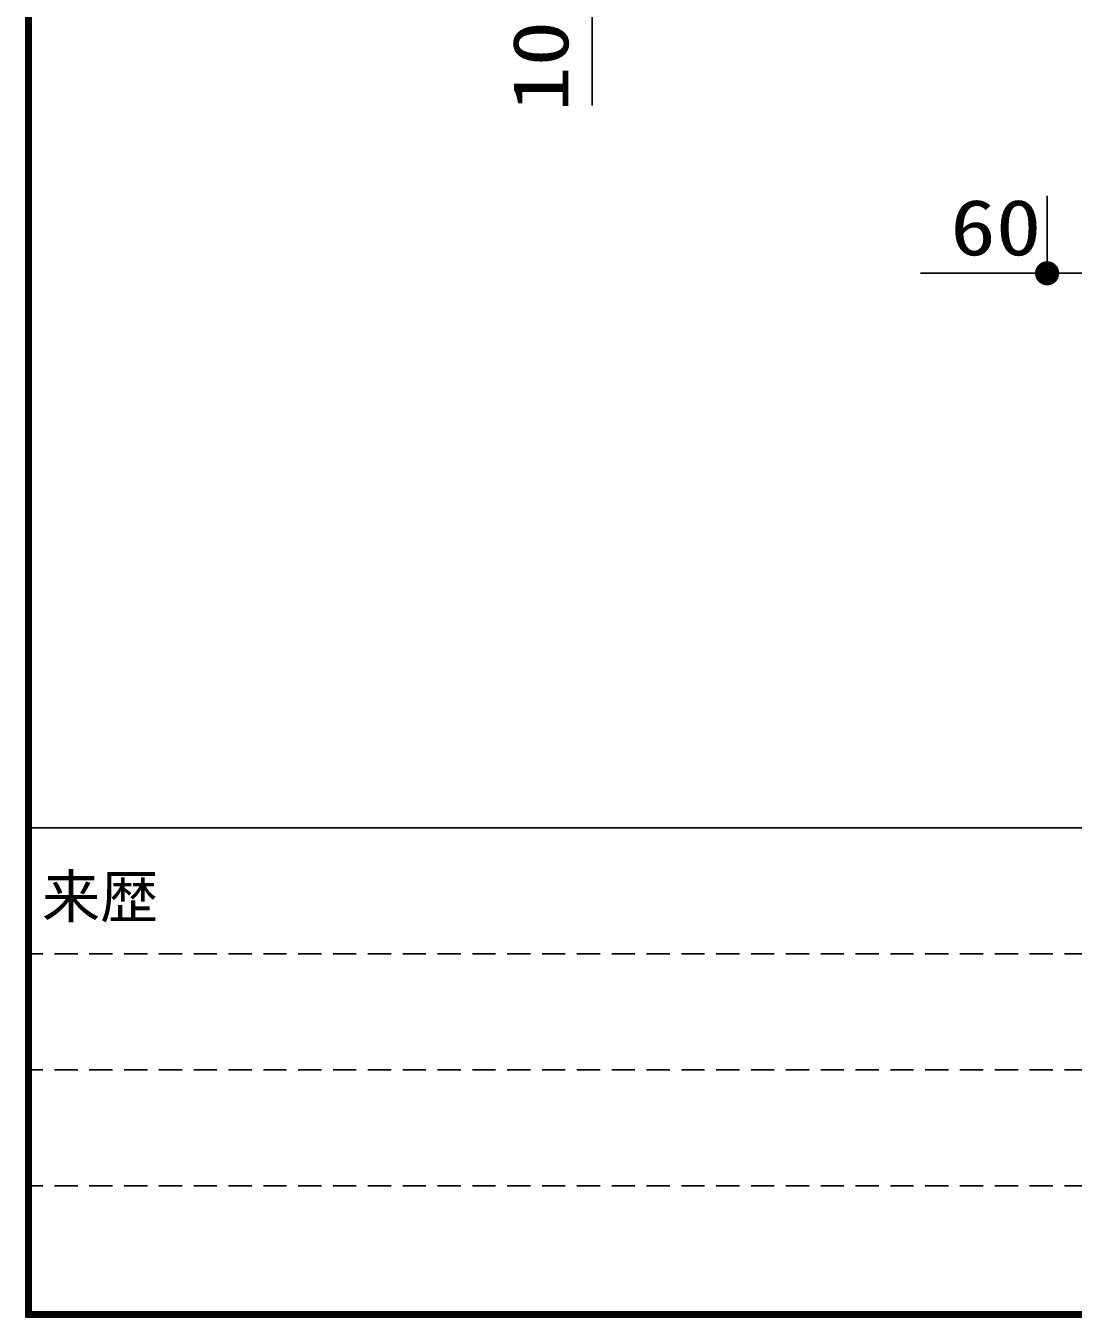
# Model space of a CAD drawing. Units: millimetres, scale not verified. Extents: x -8093 to 8093, y -5792 to 5792.
# Drawn here: x -8093 to -6470, y -5792 to -3791 of the extents above; entities that cross this region are included whole.
import ezdxf
from ezdxf.enums import TextEntityAlignment as Align

# ---------------------------------------------------------------- set-up
doc = ezdxf.new("R2010")
doc.units = ezdxf.units.MM
doc.header["$LTSCALE"] = 30
doc.linetypes.add('DASHED1', pattern=[1.8, 1.2, -0.6])
doc.layers.add('0-0_Axis_waku', color=7, linetype='Continuous', lineweight=25)
doc.layers.add('0-4_00クル-フ-6寸法', color=132, linetype='Continuous', lineweight=25)
doc.styles.add('ＭＳ ゴシック', font='')
doc.styles.get('ＭＳ ゴシック').set_extended_font_data('MS Gothic')

msp = doc.modelspace()

# ---------------------------------------------------------------- linework, layer by layer
at = {"layer": '0-0_Axis_waku'}
for p, q in [((-8093.4, 5792.4), (-8093.4, -5792.4)), ((-8092.8, 5791.8), (-8092.8, -5791.8)), ((-8092.2, 5791.2), (-8092.2, -5791.2)), ((-8091.6, 5790.6), (-8091.6, -5790.6)), ((-8091, 5790), (-8091, -5790)), ((-8090.4, 5789.4), (-8090.4, -5789.4)), ((-8089.8, 5788.8), (-8089.8, -5788.8)), ((-8089.2, 5788.2), (-8089.2, -5788.2)), ((-8088.6, 5787.6), (-8088.6, -5787.6)), ((-8088, 5787), (-8088, -5787)), ((-8087.4, 5786.4), (-8087.4, -5786.4)), ((-8086.8, 5785.8), (-8086.8, -5785.8)), ((-8086.2, 5785.2), (-8086.2, -5785.2)), ((-8085.6, 5784.6), (-8085.6, -5784.6)), ((-8085, 5784), (-8085, -5784)), ((-8085, -5034), (8085, -5034)), ((8085.6, -5784.6), (-8085.6, -5784.6)), ((-8085, -5784), (8085, -5784)), ((8093.4, -5792.4), (-8093.4, -5792.4)), ((8092.8, -5791.8), (-8092.8, -5791.8)), ((8092.2, -5791.2), (-8092.2, -5791.2)), ((8091.6, -5790.6), (-8091.6, -5790.6)), ((8091, -5790), (-8091, -5790)), ((8090.4, -5789.4), (-8090.4, -5789.4)), ((8089.8, -5788.8), (-8089.8, -5788.8)), ((8089.2, -5788.2), (-8089.2, -5788.2)), ((8088.6, -5787.6), (-8088.6, -5787.6)), ((8088, -5787), (-8088, -5787)), ((8087.4, -5786.4), (-8087.4, -5786.4)), ((8086.8, -5785.8), (-8086.8, -5785.8)), ((8086.2, -5785.2), (-8086.2, -5785.2))]:
    msp.add_line(p, q, dxfattribs=at)
at = {"layer": '0-0_Axis_waku', "linetype": 'DASHED1'}
for p, q in [((-75, -5229), (-8085, -5229)), ((-75, -5409), (-8085, -5409)), ((-75, -5589), (-8085, -5589))]:
    msp.add_line(p, q, dxfattribs=at)
at = {"layer": '0-4_00クル-フ-6寸法', "color": 4}
for p, q in [((-7215.47, -3716.58), (-7215.47, -3914.02)), ((-6509.9, -4054.24), (-6509.9, -4174.24)), ((-6509.9, -4174.24), (-6706.11, -4174.24)), ((-6449.9, -4174.24), (-6509.9, -4174.24))]:
    msp.add_line(p, q, dxfattribs=at)
at = {"layer": '0-4_00クル-フ-6寸法'}
for points in [[(-6509.9, -4174.24), (-6526.33, -4165.21), (-6525.07, -4163.22)], [(-6509.9, -4174.24), (-6525.07, -4163.22), (-6523.57, -4161.4)], [(-6509.9, -4174.24), (-6523.57, -4161.4), (-6521.85, -4159.79)], [(-6509.9, -4174.24), (-6521.85, -4159.79), (-6519.95, -4158.41)], [(-6509.9, -4174.24), (-6519.95, -4158.41), (-6517.88, -4157.27)], [(-6509.9, -4174.24), (-6517.88, -4157.27), (-6515.69, -4156.41)], [(-6509.9, -4174.24), (-6515.69, -4156.41), (-6513.41, -4155.82)], [(-6509.9, -4174.24), (-6513.41, -4155.82), (-6511.08, -4155.53)], [(-6509.9, -4174.24), (-6511.08, -4155.53), (-6508.72, -4155.53)], [(-6509.9, -4174.24), (-6508.72, -4155.53), (-6506.39, -4155.82)], [(-6509.9, -4174.24), (-6506.39, -4155.82), (-6504.11, -4156.41)], [(-6509.9, -4174.24), (-6504.11, -4156.41), (-6501.92, -4157.27)], [(-6509.9, -4174.24), (-6501.92, -4157.27), (-6499.85, -4158.41)], [(-6509.9, -4174.24), (-6499.85, -4158.41), (-6497.95, -4159.79)], [(-6509.9, -4174.24), (-6497.95, -4159.79), (-6496.23, -4161.4)], [(-6509.9, -4174.24), (-6496.23, -4161.4), (-6494.73, -4163.22)], [(-6509.9, -4174.24), (-6494.73, -4163.22), (-6493.47, -4165.21)], [(-6509.9, -4174.24), (-6528.65, -4174.24), (-6528.5, -4171.89)], [(-6509.9, -4174.24), (-6528.5, -4176.59), (-6528.65, -4174.24)], [(-6509.9, -4174.24), (-6528.5, -4171.89), (-6528.06, -4169.58)], [(-6509.9, -4174.24), (-6528.06, -4178.9), (-6528.5, -4176.59)], [(-6509.9, -4174.24), (-6528.06, -4169.58), (-6527.33, -4167.34)], [(-6509.9, -4174.24), (-6527.33, -4181.14), (-6528.06, -4178.9)], [(-6509.9, -4174.24), (-6527.33, -4167.34), (-6526.33, -4165.21)], [(-6509.9, -4174.24), (-6526.33, -4183.27), (-6527.33, -4181.14)], [(-6509.9, -4174.24), (-6525.07, -4185.26), (-6526.33, -4183.27)], [(-6509.9, -4174.24), (-6523.57, -4187.07), (-6525.07, -4185.26)], [(-6509.9, -4174.24), (-6521.85, -4188.69), (-6523.57, -4187.07)], [(-6509.9, -4174.24), (-6519.95, -4190.07), (-6521.85, -4188.69)], [(-6509.9, -4174.24), (-6517.88, -4191.2), (-6519.95, -4190.07)], [(-6509.9, -4174.24), (-6515.69, -4192.07), (-6517.88, -4191.2)], [(-6509.9, -4174.24), (-6513.41, -4192.66), (-6515.69, -4192.07)], [(-6509.9, -4174.24), (-6511.08, -4192.95), (-6513.41, -4192.66)], [(-6509.9, -4174.24), (-6508.72, -4192.95), (-6511.08, -4192.95)], [(-6509.9, -4174.24), (-6493.47, -4165.21), (-6492.47, -4167.34)], [(-6509.9, -4174.24), (-6492.47, -4167.34), (-6491.74, -4169.58)], [(-6509.9, -4174.24), (-6491.74, -4169.58), (-6491.3, -4171.89)], [(-6509.9, -4174.24), (-6491.3, -4171.89), (-6491.15, -4174.24)], [(-6509.9, -4174.24), (-6506.39, -4192.66), (-6508.72, -4192.95)], [(-6509.9, -4174.24), (-6504.11, -4192.07), (-6506.39, -4192.66)], [(-6509.9, -4174.24), (-6501.92, -4191.2), (-6504.11, -4192.07)], [(-6509.9, -4174.24), (-6499.85, -4190.07), (-6501.92, -4191.2)], [(-6509.9, -4174.24), (-6497.95, -4188.69), (-6499.85, -4190.07)], [(-6509.9, -4174.24), (-6496.23, -4187.07), (-6497.95, -4188.69)], [(-6509.9, -4174.24), (-6494.73, -4185.26), (-6496.23, -4187.07)], [(-6509.9, -4174.24), (-6493.47, -4183.27), (-6494.73, -4185.26)], [(-6509.9, -4174.24), (-6492.47, -4181.14), (-6493.47, -4183.27)], [(-6509.9, -4174.24), (-6491.74, -4178.9), (-6492.47, -4181.14)], [(-6509.9, -4174.24), (-6491.3, -4176.59), (-6491.74, -4178.9)], [(-6509.9, -4174.24), (-6491.15, -4174.24), (-6491.3, -4176.59)]]:
    msp.add_solid(points, dxfattribs=at)

# ---------------------------------------------------------------- texts
at = {"layer": '0-0_Axis_waku', "style": 'ＭＳ ゴシック'}
msp.add_text('来歴', height=65.98, dxfattribs=at).set_placement((-8068.25, -5193.27), align=Align.BOTTOM_LEFT)
at = {"layer": '0-4_00クル-フ-6寸法', "color": 3, "style": 'ＭＳ ゴシック', "width": 1.2}
msp.add_text('100', height=86.66, rotation=90, dxfattribs=at).set_placement((-7226.24, -3924.28), align=Align.BOTTOM_LEFT)
msp.add_text('60', height=86.66, dxfattribs=at).set_placement((-6660.23, -4172.42), align=Align.BOTTOM_LEFT)

doc.saveas('drawing.dxf')
